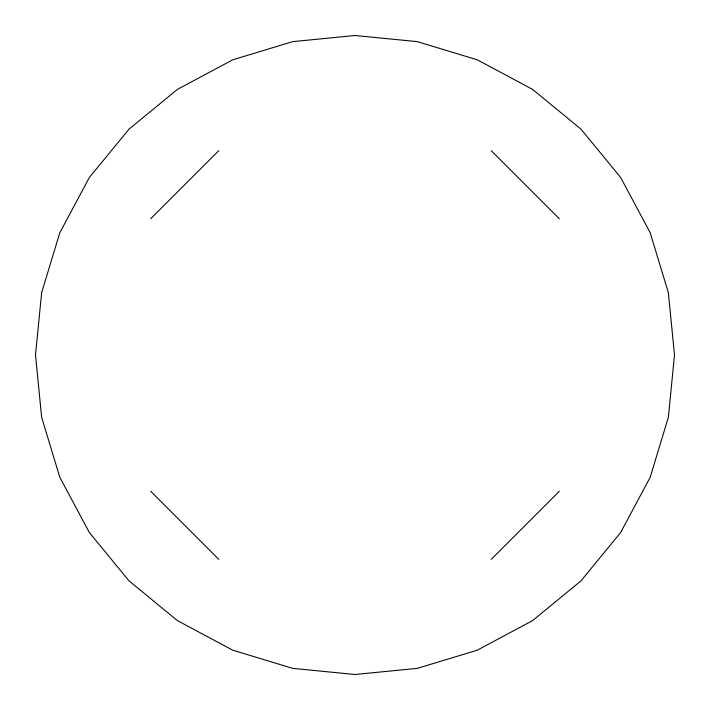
<?xml version="1.0" encoding="UTF-8"?>
<svg xmlns="http://www.w3.org/2000/svg" width="710" height="710" viewBox="0 0 710 710"><rect width="100%" height="100%" fill="white"/><g stroke="black" fill="none" stroke-linecap="round" stroke-linejoin="round"><path stroke-width="1.06" d="M150.644 218.769L218.769 150.644M491.231 559.356L559.356 491.231M491.231 150.644L559.356 218.769M150.644 491.231L218.769 559.356M41.642 292.671L35.5 355L41.642 417.329L59.818 477.271L89.345 532.509L129.078 580.922L177.491 620.655L232.729 650.183L292.671 668.359L355 674.5L417.329 668.359L477.271 650.183L532.509 620.655L580.922 580.922L620.655 532.509L650.183 477.271L668.359 417.329L674.5 355L668.359 292.671L650.183 232.729L620.655 177.491L580.922 129.078L532.509 89.345L477.271 59.818L417.329 41.642L355 35.5L292.671 41.642L232.729 59.818L177.491 89.345L129.078 129.078L89.345 177.491L59.818 232.729L41.642 292.671"/></g></svg>
